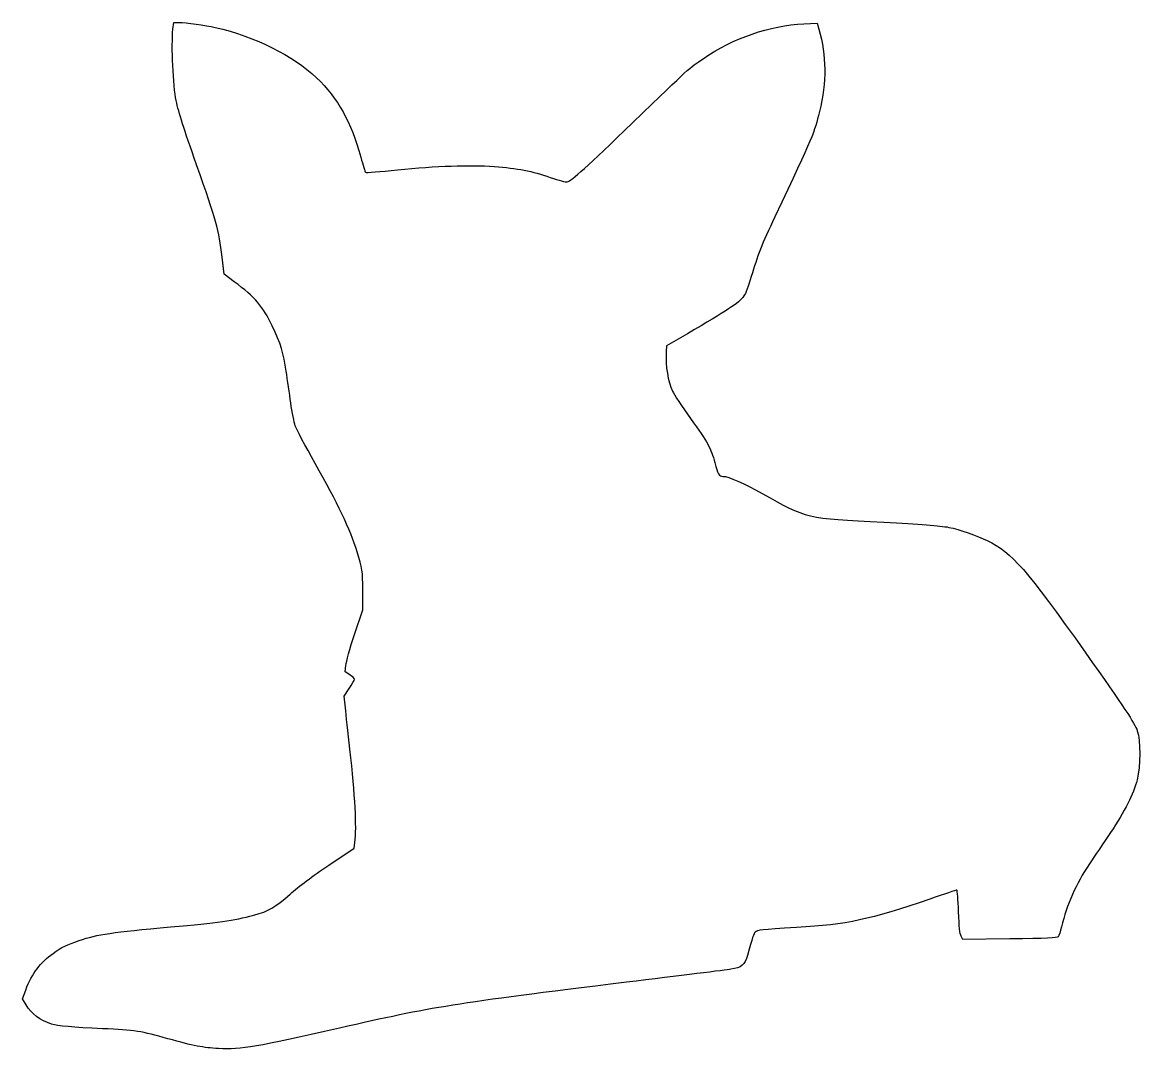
# Model space of a CAD drawing. Header units: centimetres. Extents: x -17.6 to 17.6, y -16.2 to 16.2.
import ezdxf

# ---------------------------------------------------------------- set-up
doc = ezdxf.new("R2010")
doc.units = ezdxf.units.CM
doc.header["$MEASUREMENT"] = 0
doc.layers.add('Layer 1', color=7, linetype='Continuous')

msp = doc.modelspace()

# ---------------------------------------------------------------- linework, layer by layer
at = {"layer": 'Layer 1'}
msp.add_open_spline([(-12.8905, 15.97731), (-12.94342, 15.46225), (-12.88697, 14.1852), (-12.78819, 13.72306), (-12.78819, 13.72306), (-12.7, 13.31031), (-12.56241, 12.87287), (-12.14261, 11.69459), (-12.14261, 11.69459), (-11.51819, 9.9307), (-11.44058, 9.66259), (-11.33475, 8.78417), (-11.33475, 8.78417), (-11.33475, 8.78417), (-11.27125, 8.24442), (-11.27125, 8.24442), (-11.27125, 8.24442), (-11.27125, 8.24442), (-10.95375, 8.00806), (-10.95375, 8.00806), (-10.95375, 8.00806), (-10.29406, 7.5177), (-10.05417, 7.23548), (-9.75431, 6.61459), (-9.75431, 6.61459), (-9.49325, 6.06778), (-9.39095, 5.73265), (-9.31334, 5.18584), (-9.31334, 5.18584), (-9.27453, 4.92478), (-9.21103, 4.47323), (-9.17223, 4.18395), (-9.17223, 4.18395), (-9.1299, 3.89467), (-9.0664, 3.57012), (-9.03112, 3.46428), (-9.03112, 3.46428), (-8.99231, 3.35845), (-8.71009, 2.82575), (-8.40318, 2.27895), (-8.40318, 2.27895), (-7.68704, 1.01601), (-7.30604, 0.2152), (-7.07674, -0.51152), (-7.07674, -0.51152), (-6.90741, -1.05127), (-6.90035, -1.09713), (-6.90035, -1.7286), (-6.90035, -1.7286), (-6.90035, -1.7286), (-6.89682, -2.34596), (-6.89682, -2.34596), (-6.89682, -2.34596), (-6.89682, -2.34596), (-7.15788, -3.12207), (-7.15788, -3.12207), (-7.15788, -3.12207), (-7.30252, -3.55246), (-7.42599, -3.98638), (-7.43305, -4.09574), (-7.43305, -4.09574), (-7.43305, -4.09574), (-7.45422, -4.29682), (-7.45422, -4.29682), (-7.45422, -4.29682), (-7.45422, -4.29682), (-7.30605, -4.38854), (-7.30605, -4.38854), (-7.30605, -4.38854), (-7.22844, -4.44146), (-7.16141, -4.50496), (-7.16141, -4.52965), (-7.16141, -4.52965), (-7.16141, -4.55787), (-7.23549, -4.6884), (-7.32369, -4.82246), (-7.32369, -4.82246), (-7.32369, -4.82246), (-7.48597, -5.06235), (-7.48597, -5.06235), (-7.48597, -5.06235), (-7.48597, -5.06235), (-7.44716, -5.43277), (-7.44716, -5.43277), (-7.44716, -5.43277), (-7.42599, -5.63738), (-7.36249, -6.22299), (-7.30605, -6.73805), (-7.30605, -6.73805), (-7.14024, -8.20561), (-7.08733, -9.18986), (-7.1473, -9.68374), (-7.1473, -9.68374), (-7.1473, -9.68374), (-7.17199, -9.86013), (-7.17199, -9.86013), (-7.17199, -9.86013), (-7.17199, -9.86013), (-7.9728, -10.39988), (-7.9728, -10.39988), (-7.9728, -10.39988), (-8.48433, -10.7456), (-8.9253, -11.07369), (-9.19341, -11.31005), (-9.19341, -11.31005), (-9.66613, -11.73338), (-9.86369, -11.84627), (-10.33994, -11.97327), (-10.33994, -11.97327), (-10.98905, -12.14613), (-11.45472, -12.21316), (-12.96461, -12.34721), (-12.96461, -12.34721), (-14.82022, -12.51302), (-15.25767, -12.57652), (-15.85033, -12.77407), (-15.85033, -12.77407), (-16.24544, -12.90813), (-16.39361, -12.97868), (-16.6723, -13.17976), (-16.6723, -13.17976), (-17.07447, -13.46198), (-17.32847, -13.80418), (-17.53661, -14.33687), (-17.53661, -14.33687), (-17.53661, -14.33687), (-17.64244, -14.61204), (-17.64244, -14.61204), (-17.64244, -14.61204), (-17.64244, -14.61204), (-17.52602, -14.80607), (-17.52602, -14.80607), (-17.52602, -14.80607), (-17.35669, -15.08829), (-17.07799, -15.29996), (-16.72169, -15.40932), (-16.72169, -15.40932), (-16.52061, -15.47282), (-16.05494, -15.51515), (-15.11655, -15.55749), (-15.11655, -15.55749), (-14.09349, -15.60335), (-13.88536, -15.6351), (-13.0528, -15.87146), (-13.0528, -15.87146), (-12.2273, -16.10429), (-11.94861, -16.15721), (-11.44766, -16.1819), (-11.44766, -16.1819), (-10.71741, -16.21718), (-10.26938, -16.13957), (-7.63766, -15.53984), (-7.63766, -15.53984), (-4.66727, -14.86251), (-4.08519, -14.76726), (1.42167, -14.09345), (1.42167, -14.09345), (3.08678, -13.88884), (4.57198, -13.70539), (4.72014, -13.6807), (4.72014, -13.6807), (5.05175, -13.63131), (5.15406, -13.54664), (5.23872, -13.24326), (5.23872, -13.24326), (5.39747, -12.67882), (5.4398, -12.55887), (5.48566, -12.50948), (5.48566, -12.50948), (5.55622, -12.44245), (5.65499, -12.43187), (6.79094, -12.36484), (6.79094, -12.36484), (8.39961, -12.26959), (9.08752, -12.12495), (10.99958, -11.46526), (10.99958, -11.46526), (11.45114, -11.31004), (11.83566, -11.18304), (11.84977, -11.18304), (11.84977, -11.18304), (11.86741, -11.18304), (11.88858, -11.48643), (11.90269, -11.86037), (11.90269, -11.86037), (11.92386, -12.35779), (11.94502, -12.56593), (11.98383, -12.64001), (11.98383, -12.64001), (11.98383, -12.64001), (12.03675, -12.74584), (12.03675, -12.74584), (12.03675, -12.74584), (12.03675, -12.74584), (13.51842, -12.72467), (13.51842, -12.72467), (13.51842, -12.72467), (14.68611, -12.71056), (15.01067, -12.69645), (15.04595, -12.65764), (15.04595, -12.65764), (15.07064, -12.63295), (15.12003, -12.49183), (15.15178, -12.3472), (15.15178, -12.3472), (15.32111, -11.63106), (15.60334, -10.99606), (16.03725, -10.35401), (16.03725, -10.35401), (16.19247, -10.12118), (16.49233, -9.67668), (16.70047, -9.36976), (16.70047, -9.36976), (17.1485, -8.70301), (17.43072, -8.14562), (17.54008, -7.70818), (17.54008, -7.70818), (17.64591, -7.26721), (17.64944, -6.46993), (17.54361, -6.15596), (17.54361, -6.15596), (17.46953, -5.93018), (17.1238, -5.40807), (15.9173, -3.70415), (15.9173, -3.70415), (14.02288, -1.03009), (13.59602, -0.54679), (12.80933, -0.15873), (12.80933, -0.15873), (12.49889, -0.00351), (11.92033, 0.19405), (11.5993, 0.26108), (11.5993, 0.26108), (11.31355, 0.31752), (10.67149, 0.37044), (9.54261, 0.42336), (9.54261, 0.42336), (7.08375, 0.5433), (7.11903, 0.53625), (5.70439, 1.33), (5.70439, 1.33), (5.12936, 1.65456), (4.63547, 1.86975), (4.46614, 1.86975), (4.46614, 1.86975), (4.3462, 1.86975), (4.30033, 1.94383), (4.20861, 2.30367), (4.20861, 2.30367), (4.09219, 2.75523), (3.99342, 2.93161), (3.44308, 3.69714), (3.44308, 3.69714), (3.1785, 4.06403), (2.9245, 4.45208), (2.87511, 4.56145), (2.87511, 4.56145), (2.72694, 4.87895), (2.65639, 5.32345), (2.67403, 5.81028), (2.67403, 5.81028), (2.67403, 5.81028), (2.68109, 5.9902), (2.68109, 5.9902), (2.68109, 5.9902), (2.68109, 5.9902), (3.34431, 6.3712), (3.34431, 6.3712), (3.34431, 6.3712), (4.60373, 7.09792), (4.95298, 7.32723), (5.12937, 7.56006), (5.12937, 7.56006), (5.18229, 7.62709), (5.27401, 7.87756), (5.3622, 8.17389), (5.3622, 8.17389), (5.54917, 8.81595), (5.70087, 9.20753), (6.10303, 10.0542), (6.10303, 10.0542), (7.34481, 12.67887), (7.34481, 12.68239), (7.51414, 13.38089), (7.51414, 13.38089), (7.74345, 14.3087), (7.73639, 15.14831), (7.49297, 15.97733), (7.49297, 15.97733), (7.49297, 15.97733), (7.44005, 16.16783), (7.44005, 16.16783), (7.44005, 16.16783), (7.44005, 16.16783), (7.02377, 16.14666), (7.02377, 16.14666), (7.02377, 16.14666), (5.9231, 16.09022), (4.82949, 15.71274), (3.83819, 15.04247), (3.83819, 15.04247), (3.38663, 14.73908), (3.45366, 14.79905), (1.61569, 13.02458), (1.61569, 13.02458), (0.18341, 11.64169), (-0.314, 11.19366), (-0.44453, 11.16191), (-0.44453, 11.16191), (-0.49039, 11.15133), (-0.70911, 11.20777), (-0.98075, 11.30302), (-0.98075, 11.30302), (-1.55931, 11.50058), (-2.01086, 11.58877), (-2.75169, 11.64521), (-2.75169, 11.64521), (-3.53133, 11.70165), (-4.5685, 11.66638), (-5.80322, 11.53938), (-5.80322, 11.53938), (-6.3465, 11.48294), (-6.80158, 11.44766), (-6.81216, 11.46177), (-6.81216, 11.46177), (-6.82627, 11.47235), (-6.8933, 11.69108), (-6.96385, 11.94155), (-6.96385, 11.94155), (-7.27429, 13.06691), (-7.67646, 13.79011), (-8.36438, 14.44627), (-8.36438, 14.44627), (-9.09816, 15.1483), (-10.29055, 15.74096), (-11.55349, 16.03377), (-11.55349, 16.03377), (-11.86041, 16.10433), (-12.48482, 16.19252), (-12.70355, 16.19252), (-12.70355, 16.19252), (-12.70355, 16.19252), (-12.86583, 16.19252), (-12.86583, 16.19252), (-12.86583, 16.19252), (-12.86583, 16.19252), (-12.89052, 15.97733), (-12.89052, 15.97733), (-12.89052, 15.97733), (-12.89052, 15.97733), (-12.8905, 15.97731), (-12.8905, 15.97731)], degree=3, knots=[0, 0, 0, 0, 0.01123596, 0.01123596, 0.01123596, 0.01123596, 0.02247191, 0.02247191, 0.02247191, 0.02247191, 0.03370787, 0.03370787, 0.03370787, 0.03370787, 0.04494382, 0.04494382, 0.04494382, 0.04494382, 0.05617978, 0.05617978, 0.05617978, 0.05617978, 0.06741573, 0.06741573, 0.06741573, 0.06741573, 0.07865169, 0.07865169, 0.07865169, 0.07865169, 0.08988764, 0.08988764, 0.08988764, 0.08988764, 0.1011236, 0.1011236, 0.1011236, 0.1011236, 0.11235955, 0.11235955, 0.11235955, 0.11235955, 0.12359551, 0.12359551, 0.12359551, 0.12359551, 0.13483146, 0.13483146, 0.13483146, 0.13483146, 0.14606742, 0.14606742, 0.14606742, 0.14606742, 0.15730337, 0.15730337, 0.15730337, 0.15730337, 0.16853933, 0.16853933, 0.16853933, 0.16853933, 0.17977528, 0.17977528, 0.17977528, 0.17977528, 0.19101124, 0.19101124, 0.19101124, 0.19101124, 0.20224719, 0.20224719, 0.20224719, 0.20224719, 0.21348315, 0.21348315, 0.21348315, 0.21348315, 0.2247191, 0.2247191, 0.2247191, 0.2247191, 0.23595506, 0.23595506, 0.23595506, 0.23595506, 0.24719101, 0.24719101, 0.24719101, 0.24719101, 0.25842697, 0.25842697, 0.25842697, 0.25842697, 0.26966292, 0.26966292, 0.26966292, 0.26966292, 0.28089888, 0.28089888, 0.28089888, 0.28089888, 0.29213483, 0.29213483, 0.29213483, 0.29213483, 0.30337079, 0.30337079, 0.30337079, 0.30337079, 0.31460674, 0.31460674, 0.31460674, 0.31460674, 0.3258427, 0.3258427, 0.3258427, 0.3258427, 0.33707865, 0.33707865, 0.33707865, 0.33707865, 0.34831461, 0.34831461, 0.34831461, 0.34831461, 0.35955056, 0.35955056, 0.35955056, 0.35955056, 0.37078652, 0.37078652, 0.37078652, 0.37078652, 0.38202247, 0.38202247, 0.38202247, 0.38202247, 0.39325843, 0.39325843, 0.39325843, 0.39325843, 0.40449438, 0.40449438, 0.40449438, 0.40449438, 0.41573034, 0.41573034, 0.41573034, 0.41573034, 0.42696629, 0.42696629, 0.42696629, 0.42696629, 0.43820225, 0.43820225, 0.43820225, 0.43820225, 0.4494382, 0.4494382, 0.4494382, 0.4494382, 0.46067416, 0.46067416, 0.46067416, 0.46067416, 0.47191011, 0.47191011, 0.47191011, 0.47191011, 0.48314607, 0.48314607, 0.48314607, 0.48314607, 0.49438202, 0.49438202, 0.49438202, 0.49438202, 0.50561798, 0.50561798, 0.50561798, 0.50561798, 0.51685393, 0.51685393, 0.51685393, 0.51685393, 0.52808989, 0.52808989, 0.52808989, 0.52808989, 0.53932584, 0.53932584, 0.53932584, 0.53932584, 0.5505618, 0.5505618, 0.5505618, 0.5505618, 0.56179775, 0.56179775, 0.56179775, 0.56179775, 0.57303371, 0.57303371, 0.57303371, 0.57303371, 0.58426966, 0.58426966, 0.58426966, 0.58426966, 0.59550562, 0.59550562, 0.59550562, 0.59550562, 0.60674157, 0.60674157, 0.60674157, 0.60674157, 0.61797753, 0.61797753, 0.61797753, 0.61797753, 0.62921348, 0.62921348, 0.62921348, 0.62921348, 0.64044944, 0.64044944, 0.64044944, 0.64044944, 0.65168539, 0.65168539, 0.65168539, 0.65168539, 0.66292135, 0.66292135, 0.66292135, 0.66292135, 0.6741573, 0.6741573, 0.6741573, 0.6741573, 0.68539326, 0.68539326, 0.68539326, 0.68539326, 0.69662921, 0.69662921, 0.69662921, 0.69662921, 0.70786517, 0.70786517, 0.70786517, 0.70786517, 0.71910112, 0.71910112, 0.71910112, 0.71910112, 0.73033708, 0.73033708, 0.73033708, 0.73033708, 0.74157303, 0.74157303, 0.74157303, 0.74157303, 0.75280899, 0.75280899, 0.75280899, 0.75280899, 0.76404494, 0.76404494, 0.76404494, 0.76404494, 0.7752809, 0.7752809, 0.7752809, 0.7752809, 0.78651685, 0.78651685, 0.78651685, 0.78651685, 0.79775281, 0.79775281, 0.79775281, 0.79775281, 0.80898876, 0.80898876, 0.80898876, 0.80898876, 0.82022472, 0.82022472, 0.82022472, 0.82022472, 0.83146067, 0.83146067, 0.83146067, 0.83146067, 0.84269663, 0.84269663, 0.84269663, 0.84269663, 0.85393258, 0.85393258, 0.85393258, 0.85393258, 0.86516854, 0.86516854, 0.86516854, 0.86516854, 0.87640449, 0.87640449, 0.87640449, 0.87640449, 0.88764045, 0.88764045, 0.88764045, 0.88764045, 0.8988764, 0.8988764, 0.8988764, 0.8988764, 0.91011236, 0.91011236, 0.91011236, 0.91011236, 0.92134831, 0.92134831, 0.92134831, 0.92134831, 0.93258427, 0.93258427, 0.93258427, 0.93258427, 0.94382022, 0.94382022, 0.94382022, 0.94382022, 0.95505618, 0.95505618, 0.95505618, 0.95505618, 0.96629213, 0.96629213, 0.96629213, 0.96629213, 0.97752809, 0.97752809, 0.97752809, 0.97752809, 1, 1, 1, 1], dxfattribs=at)

doc.saveas('drawing.dxf')
